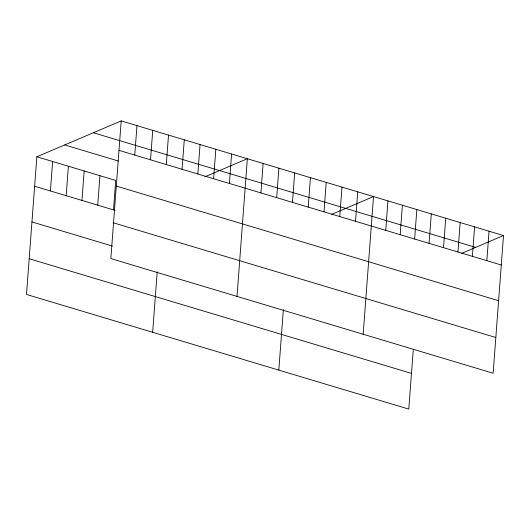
<?xml version="1.0" encoding="UTF-8"?>
<svg xmlns="http://www.w3.org/2000/svg" width="530" height="530" viewBox="0 0 530 530"><rect width="100%" height="100%" fill="white"/><g stroke="black" fill="none" stroke-linecap="round" stroke-linejoin="round"><path stroke-width="0.79" d="M121.204 120.9L110.849 258.574L493.145 373.226L503.5 235.545L121.204 120.9L36.855 156.774L26.5 294.455L408.796 409.1L413.287 349.396M50.41 190.966L52.622 161.504M66.177 195.696L68.39 166.234M81.945 200.426L84.164 170.965M97.719 205.156L99.931 175.695M113.486 209.887L115.699 180.425L36.855 156.774M134.759 155.085L136.972 125.623M150.527 159.815L152.739 130.353M152.66 332.29L157.211 271.784M166.294 164.545L168.513 135.084M182.068 169.275L184.281 139.814M197.836 174.006L200.048 144.544M213.603 178.736L215.823 149.274M229.377 183.459L231.59 154.005M237.009 296.409L247.358 158.728L204.819 176.828M260.912 192.92L263.132 163.459M276.686 197.65L278.899 168.189M278.82 370.125L283.365 309.613M292.454 202.381L294.667 172.919M308.221 207.111L310.441 177.649M323.996 211.841L326.208 182.38M339.763 216.565L341.976 187.11M355.531 221.295L357.75 191.833M363.169 334.244L373.517 196.564L331.714 214.352M385.747 230.358L387.96 200.897M400.19 234.691L402.402 205.229M414.632 239.017L416.845 209.562M429.075 243.349L431.287 213.888M443.517 247.682L445.73 218.221M457.96 252.015L460.173 222.554M472.402 256.341L474.615 226.886M486.845 260.674L489.058 231.213M461.69 253.327L503.5 235.545M93.366 132.739L475.662 247.384M118.985 150.354L501.287 265.007M64.686 144.935L118.303 161.014M116.302 186.07L498.598 300.715M34.636 186.235L115.063 210.357M113.533 222.865L495.835 337.511M31.952 221.951L112.38 246.066M29.183 258.739L411.485 373.392"/></g></svg>
